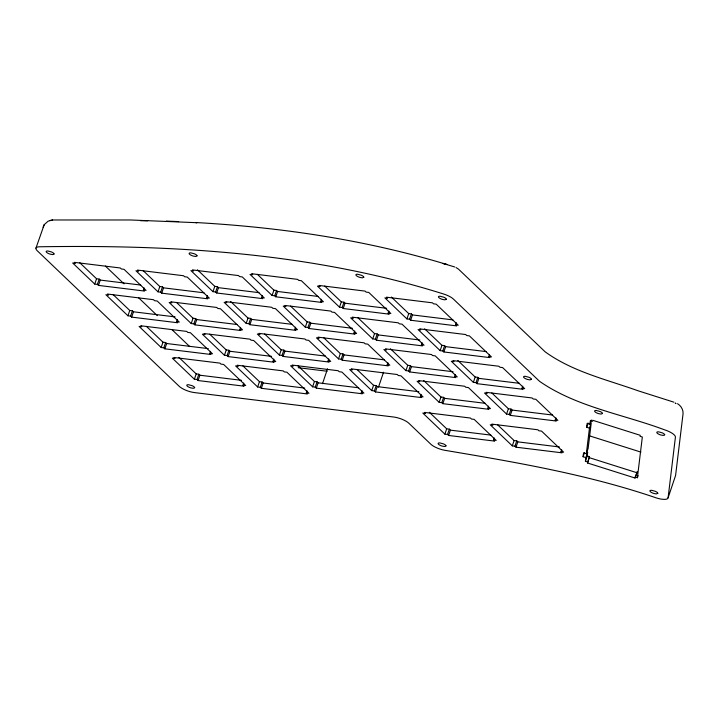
<?xml version="1.0" encoding="UTF-8"?>
<svg xmlns="http://www.w3.org/2000/svg" width="719" height="719" viewBox="0 0 719 719"><rect width="100%" height="100%" fill="white"/><g stroke="black" fill="none" stroke-linecap="round" stroke-linejoin="round"><path stroke-width="1.08" d="M635.021 478.018L637.241 471.79L635.021 478.018L587.54 463L589.463 456.682L587.216 455.972L587.666 452.296L585.859 457.617L585.419 461.292L587.666 462.002M585.859 457.617L583.082 456.736L583.558 452.853L586.336 453.725L588.133 448.413L591.252 422.817L589.454 428.138L586.336 453.725M589.454 428.138L586.668 427.257L587.153 423.374L589.931 424.255L590.371 420.579L592.618 421.289L592.744 420.291L640.207 435.301L640.09 436.307L642.337 437.017L637.385 477.722L635.129 477.012M668.104 497.773L675.42 437.116A11.828 3.676 18.7 0 0 664.617 429.845C623.014 414.27 576.503 407.008 539.52 381.295L453.365 299.032A11.837 3.676 18.7 0 0 443.551 293.999C313.268 252.926 175.274 244.64 39.5 246.779A11.828 3.676 18.7 0 0 37.19 250.697L179.265 386.364A11.828 3.676 18.7 0 0 194.445 392.583L393.661 417.02A11.828 3.676 18.7 0 1 408.85 423.23L430.87 444.261A11.81 3.667 18.7 0 0 444.504 450.238C515.927 462.263 587.666 474.432 656.42 497.943A11.864 3.685 18.7 0 0 662.046 499.229L664.518 499.381A11.864 3.685 18.7 0 0 668.104 497.773L675.581 475.511L683.05 413.802C683.409 409.722 680.983 405.75 677.541 403.683M587.54 463L589.463 456.682M144.124 287.915L143.405 290.045L144.447 291.042L98.449 285.398L97.407 284.4L94.746 284.077L96.544 278.756L79.476 262.453M97.407 284.4L99.204 279.08L96.544 278.756M98.449 285.398L100.256 280.077L99.204 279.08M177.341 319.631L176.613 321.761L177.665 322.759L131.667 317.115L130.615 316.117L127.955 315.785L129.762 310.473L113.216 294.673M130.615 316.117L132.422 310.797L129.762 310.473M131.667 317.115L133.464 311.794L132.422 310.797M207.396 295.68L206.677 297.81L207.719 298.807L161.721 293.163L160.679 292.166L158.018 291.833L159.816 286.522L143.27 270.721M160.679 292.166L162.476 286.845L159.816 286.522M161.721 293.163L163.519 287.843L162.476 286.845M210.55 351.348L209.831 353.469L210.874 354.467L164.876 348.832L163.833 347.825L161.173 347.502L162.97 342.181L146.433 326.39M163.833 347.825L165.631 342.514L162.97 342.181M164.876 348.832L166.673 343.511L165.631 342.514M240.604 327.397L239.885 329.518L240.928 330.515L194.93 324.871L193.887 323.874L191.227 323.55L193.025 318.229L176.488 302.438M193.887 323.874L195.685 318.562L193.025 318.229M194.93 324.871L196.736 319.56L195.685 318.562M262.354 295.509L261.635 297.639L262.687 298.637L216.689 292.993L215.637 291.995L212.977 291.671L214.783 286.351L197.455 269.805M215.637 291.995L217.444 286.674L214.783 286.351M216.689 292.993L218.486 287.672L217.444 286.674M243.759 383.056L243.04 385.186L244.092 386.184L198.085 380.54L197.042 379.542L194.382 379.219L196.188 373.898L178.869 357.37M197.042 379.542L198.839 374.222L196.188 373.898M198.085 380.54L199.891 375.219L198.839 374.222M273.822 359.105L273.094 361.235L274.146 362.232L228.148 356.588L227.096 355.59L224.436 355.267L226.242 349.946L209.696 334.146M227.096 355.59L228.903 350.27L226.242 349.946M228.148 356.588L229.945 351.267L228.903 350.27M295.572 327.226L294.853 329.356L295.895 330.354L249.897 324.709L248.855 323.712L246.195 323.388L247.992 318.068L230.664 301.522M248.855 323.712L250.652 318.391L247.992 318.068M249.897 324.709L251.695 319.389L250.652 318.391M321.474 299.311L320.755 301.441L321.797 302.438L275.799 296.794L274.757 295.797L272.097 295.464L273.894 290.152L257.357 274.352M274.757 295.797L276.554 290.476L273.894 290.152M275.799 296.794L277.606 291.474L276.554 290.476M307.031 390.821L306.312 392.951L307.355 393.949L261.357 388.305L260.314 387.307L257.654 386.975L259.451 381.663L242.914 365.863M260.314 387.307L262.111 381.987L259.451 381.663M261.357 388.305L263.154 382.984L262.111 381.987M328.781 358.943L328.062 361.064L329.104 362.061L283.106 356.426L282.064 355.429L279.403 355.096L281.201 349.776L264.664 333.984M282.064 355.429L283.861 350.108L281.201 349.776M283.106 356.426L284.913 351.106L283.861 350.108M354.692 331.028L353.964 333.149L355.015 334.146L309.017 328.502L307.966 327.505L305.305 327.181L307.112 321.86L290.566 306.069M307.966 327.505L309.772 322.193L307.112 321.86M309.017 328.502L310.815 323.191L309.772 322.193M361.999 390.651L361.28 392.781L362.322 393.778L316.324 388.134L315.273 387.137L312.621 386.813L314.419 381.492L297.873 365.701M388.898 311.039L388.179 313.16L389.222 314.158L343.224 308.523L342.181 307.516L339.521 307.193L341.318 301.872L324.772 286.081M342.181 307.516L343.979 302.205L341.318 301.872M315.273 387.137L317.079 381.816L314.419 381.492M316.324 388.134L318.122 382.814L317.079 381.816M343.224 308.523L345.021 303.202L343.979 302.205M322.498 383.694L327.54 368.802M387.901 362.736L387.182 364.866L388.224 365.863L342.226 360.219L341.183 359.221L338.523 358.898L340.321 353.577L323.784 337.777M341.183 359.221L342.981 353.901L340.321 353.577M342.226 360.219L344.024 354.898L342.981 353.901M422.107 342.747L421.388 344.877L422.43 345.875L376.432 340.231L375.39 339.233L372.73 338.91L374.527 333.589L357.99 317.798M375.39 339.233L377.187 333.913L374.527 333.589M376.432 340.231L378.239 334.91L377.187 333.913M421.109 394.452L420.39 396.582L421.442 397.58L375.435 391.936L374.392 390.938L371.732 390.606L373.538 385.294L356.992 369.494M374.392 390.938L376.19 385.618L373.538 385.294M375.435 391.936L377.241 386.615L376.19 385.618M378.5 387.128L383.533 372.235M456.313 322.759L455.594 324.889L456.637 325.887L410.639 320.243L409.596 319.245L406.936 318.921L408.734 313.601L391.406 297.055M409.596 319.245L411.394 313.924L408.734 313.601M410.639 320.243L412.445 314.922L411.394 313.924M455.316 374.464L454.597 376.594L455.648 377.592L409.65 371.948L408.599 370.95L405.938 370.618L407.745 365.306L390.417 348.76M408.599 370.95L410.405 365.629L407.745 365.306M409.65 371.948L411.448 366.627L410.405 365.629M489.531 354.476L488.803 356.606L489.855 357.604L443.857 351.959L442.805 350.962L440.145 350.638L441.951 345.318L424.623 328.772M442.805 350.962L444.612 345.641L441.951 345.318M443.857 351.959L445.654 346.639L444.612 345.641M488.534 406.181L487.815 408.302L488.857 409.3L442.859 403.665L441.817 402.658L439.156 402.334L440.954 397.014L423.626 380.468M441.817 402.658L443.614 397.346L440.954 397.014M442.859 403.665L444.657 398.344L443.614 397.346M494.259 437.979L493.54 440.1L494.591 441.098L448.593 435.453L447.542 434.456L444.881 434.132L446.688 428.812L429.351 412.266M447.542 434.456L449.339 429.144L446.688 428.812M448.593 435.453L450.391 430.142L449.339 429.144M522.74 386.193L522.021 388.314L523.064 389.312L477.065 383.676L476.023 382.67L473.363 382.346L475.16 377.026L457.832 360.48M476.023 382.67L477.82 377.358L475.16 377.026M477.065 383.676L478.863 378.356L477.82 377.358M555.949 417.901L555.23 420.031L556.281 421.028L510.283 415.384L509.232 414.387L506.571 414.063L508.378 408.743L491.832 392.951M509.232 414.387L511.029 409.066L508.378 408.743M510.283 415.384L512.081 410.064L511.029 409.066M561.683 449.699L560.964 451.829L562.006 452.826L516.008 447.182L514.966 446.184L512.305 445.861L514.103 440.54L497.566 424.749M514.966 446.184L516.763 440.864L514.103 440.54M516.008 447.182L517.806 441.861L516.763 440.864M586.668 427.257L588.115 423.006M589.931 424.255L591.369 419.995M583.082 456.736L584.529 452.485M585.419 461.292L587.216 455.972M637.385 477.722L638.104 475.592M35.95 248.136L44.201 224.679L48.164 221.146L52.586 219.978L130.463 219.978L196.988 222.71L195.496 222.513C280.518 227.267 365.405 239.697 446.921 264.52L442.994 263.442L454.723 266.974M43.095 227.213L44.201 224.679M49.557 220.58L52.586 219.978M178.68 221.578L166.377 221.11M277.606 291.474L318.122 296.444M218.486 287.672L259.011 292.651M345.021 303.202L386.642 308.307M320.755 301.441L323.406 301.764L301.351 280.698L298.7 280.374L297.657 279.376L251.659 273.732L252.702 274.73L250.041 274.406L272.097 295.464M412.445 314.922L452.961 319.901M261.635 297.639L264.286 297.963L242.231 276.905L239.58 276.581L238.537 275.584L192.539 269.94L193.582 270.937L190.921 270.614L212.977 291.671M388.179 313.16L390.821 313.484L368.766 292.426L366.124 292.103L365.072 291.105L319.074 285.461L320.117 286.459L317.465 286.135L339.521 307.193M100.256 280.077L140.771 285.057M163.519 287.843L204.043 292.813M455.594 324.889L458.246 325.213L436.19 304.155L433.539 303.831L432.496 302.834L386.498 297.19L387.541 298.187L384.881 297.864L406.936 318.921M143.405 290.045L146.056 290.368L124.001 269.31L121.349 268.987L120.307 267.989L74.309 262.345L75.351 263.343L72.691 263.01L94.746 284.077M206.677 297.81L209.319 298.133L187.264 277.067L184.621 276.743L183.57 275.745L137.572 270.101L138.623 271.099L135.963 270.775L158.018 291.833M310.815 323.191L352.436 328.295M251.695 319.389L292.22 324.359M378.239 334.91L419.851 340.015M353.964 333.149L356.615 333.472L334.56 312.414L331.908 312.091L330.866 311.093L284.868 305.449L285.91 306.447L283.25 306.123L305.305 327.181M445.654 346.639L486.179 351.609M294.853 329.356L297.495 329.679L275.44 308.622L272.798 308.289L271.746 307.292L225.748 301.647L226.8 302.654L224.139 302.322L246.195 323.388M421.388 344.877L424.039 345.201L401.984 324.143L399.333 323.82L398.29 322.822L352.292 317.178L353.335 318.175L350.674 317.843L372.73 338.91M133.464 311.794L175.085 316.899M196.736 319.56L237.252 324.53M488.803 356.606L491.454 356.93L469.399 335.872L466.748 335.539L465.705 334.542L419.707 328.898L420.75 329.904L418.09 329.572L440.145 350.638M176.613 321.761L179.265 322.085L157.209 301.018L154.558 300.695L153.515 299.697L107.517 294.053L108.56 295.051L105.9 294.727L127.955 315.785M239.885 329.518L242.537 329.841L220.481 308.784L217.83 308.46L216.787 307.462L170.789 301.818L171.832 302.816L169.172 302.492L191.227 323.55M344.024 354.898L384.548 359.877M284.913 351.106L325.428 356.076M411.448 366.627L453.069 371.732M387.182 364.866L389.824 365.189L367.769 344.131L365.126 343.808L364.075 342.81L318.077 337.166L319.128 338.164L316.468 337.831L338.523 358.898M478.863 378.356L519.388 383.326M328.062 361.064L330.713 361.396L308.658 340.33L306.006 340.006L304.964 339.009L258.966 333.364L260.008 334.362L257.348 334.038L279.403 355.096M454.597 376.594L457.248 376.918L435.193 355.86L432.541 355.528L431.499 354.53L385.501 348.886L386.543 349.883L383.883 349.56L405.938 370.618M166.673 343.511L208.294 348.616M229.945 351.267L271.566 356.372M522.021 388.314L524.663 388.646L502.608 367.58L499.966 367.256L498.914 366.259L452.916 360.614L453.968 361.612L451.307 361.289L473.363 382.346M209.831 353.469L212.473 353.793L190.418 332.735L187.776 332.412L186.724 331.414L140.726 325.77L141.778 326.768L139.118 326.444L161.173 347.502M273.094 361.235L275.745 361.558L253.69 340.5L251.039 340.177L249.996 339.179L203.998 333.535L205.041 334.533L202.381 334.2L224.436 355.267M298.196 367.697L327.091 371.238M377.241 386.615L418.853 391.72M318.122 382.814L358.646 387.793M444.657 398.344L485.181 403.314M420.39 396.582L423.042 396.906L400.986 375.839L398.335 375.516L397.292 374.518L351.294 368.874L352.337 369.872L349.677 369.548L371.732 390.606M512.081 410.064L552.605 415.043M361.28 392.781L363.922 393.104L341.867 372.047L339.224 371.723L338.173 370.725L292.175 365.081L293.217 366.079L290.566 365.755L312.621 386.813M487.815 408.302L490.457 408.626L468.402 387.568L465.759 387.244L464.708 386.247L418.71 380.603L419.761 381.6L417.101 381.277L439.156 402.334M199.891 375.219L241.512 380.333M263.154 382.984L304.775 388.089M555.23 420.031L557.881 420.354L535.826 399.297L533.174 398.973L532.132 397.975L486.134 392.331L487.176 393.329L484.516 393.005L506.571 414.063M243.04 385.186L245.691 385.51L223.636 364.452L220.985 364.129L219.942 363.131L173.944 357.487L174.987 358.484L172.326 358.152L194.382 379.219M306.312 392.951L308.954 393.275L286.899 372.208L284.257 371.885L283.205 370.887L237.207 365.243L238.259 366.241L235.598 365.917L257.654 386.975M450.391 430.142L490.915 435.112M517.806 441.861L559.427 446.966M493.54 440.1L496.191 440.423L474.136 419.366L471.484 419.042L470.442 418.045L424.444 412.4L425.486 413.398L422.826 413.074L444.881 434.132M560.964 451.829L563.606 452.152L541.551 431.094L538.908 430.771L537.857 429.773L491.859 424.129L492.91 425.127L490.25 424.803L512.305 445.861M673.901 402.173L638.095 390.785C606.539 379.515 572.63 371.768 545.155 351.825L458.452 269.104L456.053 267.549M589.544 435.867L640.926 452.116M589.337 457.679L636.818 472.698M675.195 403.098L675.977 403.575L675.545 403.278M105.387 266.066L124.036 283.861M138.623 297.801L157.272 315.605M171.868 329.536L189.699 346.567M54.051 253.978L52.64 254.589L50.186 254.158A4.143 1.285 18.7 0 1 46.331 252.036A4.143 1.285 18.7 0 1 47.975 251.003L51.561 251.974A4.143 1.285 18.7 0 1 54.042 253.924L54.051 253.978M197.015 255.865L195.613 256.467L193.15 256.045A4.143 1.285 18.7 0 1 189.295 253.915A4.143 1.285 18.7 0 1 190.939 252.89L194.525 253.852A4.143 1.285 18.7 0 1 197.006 255.802L197.015 255.865M194.66 387.703L193.258 388.314L190.796 387.883A4.143 1.285 18.7 0 1 186.949 385.761A4.143 1.285 18.7 0 1 188.594 384.728L192.18 385.699A4.143 1.285 18.7 0 1 194.66 387.649L194.66 387.703M363.787 277.237L362.376 277.849L359.922 277.417A4.143 1.285 18.7 0 1 356.067 275.296A4.143 1.285 18.7 0 1 357.711 274.263L361.298 275.233A4.143 1.285 18.7 0 1 363.778 277.183L363.787 277.237M446.319 299.239L444.917 299.85L442.455 299.419A4.143 1.285 18.7 0 1 438.608 297.298A4.143 1.285 18.7 0 1 440.253 296.264L443.839 297.235A4.143 1.285 18.7 0 1 446.319 299.185L446.319 299.239M445.996 445.915L444.594 446.517L442.131 446.095A4.143 1.285 18.7 0 1 438.275 443.974A4.143 1.285 18.7 0 1 439.929 442.94L443.515 443.902A4.143 1.285 18.7 0 1 445.987 445.852L445.996 445.915M531.44 379.299L530.038 379.902L527.575 379.479A4.143 1.285 18.7 0 1 523.72 377.358A4.143 1.285 18.7 0 1 525.373 376.325L528.959 377.286A4.143 1.285 18.7 0 1 531.431 379.237L531.44 379.299M602.495 413.479L601.093 414.081L598.63 413.659A4.143 1.285 18.7 0 1 594.775 411.538A4.143 1.285 18.7 0 1 596.428 410.504L600.014 411.475A4.143 1.285 18.7 0 1 602.495 413.416L602.495 413.479M664.68 434.824L663.278 435.435L660.815 435.004A4.143 1.285 18.7 0 1 656.968 432.883A4.143 1.285 18.7 0 1 658.613 431.849L662.199 432.82A4.143 1.285 18.7 0 1 664.68 434.77L664.68 434.824M657.786 493.306L656.384 493.917L653.922 493.486A4.143 1.285 18.7 0 1 650.075 491.365A4.143 1.285 18.7 0 1 651.72 490.331L655.306 491.302A4.143 1.285 18.7 0 1 657.786 493.252L657.786 493.306M141.895 220.58L140.457 220.598L147.719 220.634L141.895 220.58"/></g></svg>
